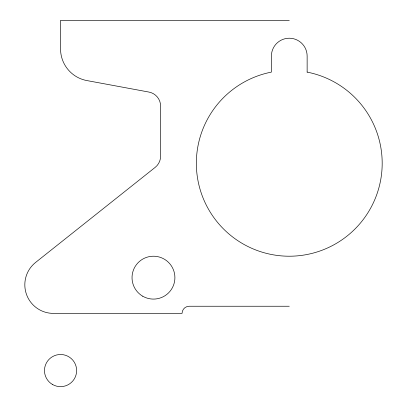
<?xml version="1.0" encoding="UTF-8"?>
<svg xmlns="http://www.w3.org/2000/svg" width="407" height="407" viewBox="0 0 407 407"><rect width="100%" height="100%" fill="white"/><g stroke="black" fill="none" stroke-linecap="round" stroke-linejoin="round"><path stroke-width="0.61" d="M289.27 20.35L60.551 20.35L60.551 48.942A32.163 32.163 0 0 0 86.859 80.566L148.926 92.063A14.296 14.296 0 0 1 160.617 106.12L160.617 156.151A14.296 14.296 0 0 1 155.215 167.338L35.618 262.423A28.592 28.592 0 0 0 53.409 313.39L182.056 313.39A7.148 7.148 0 0 1 189.204 306.242L289.27 306.242M307.137 72.115L307.137 56.085A17.867 17.867 0 0 0 289.27 38.217A17.867 17.867 0 0 0 271.398 56.085L271.398 72.115A92.913 92.913 0 0 0 211.961 214.845A92.913 92.913 0 0 0 366.575 214.845A92.913 92.913 0 0 0 307.137 72.115M52.513 384.498A16.082 16.082 0 0 0 76.633 370.568A16.082 16.082 0 0 0 52.513 356.644A16.082 16.082 0 0 0 52.513 384.498M142.75 296.225A21.444 21.444 0 0 0 174.908 277.655A21.444 21.444 0 0 0 142.75 259.086A21.444 21.444 0 0 0 142.75 296.225"/></g></svg>
